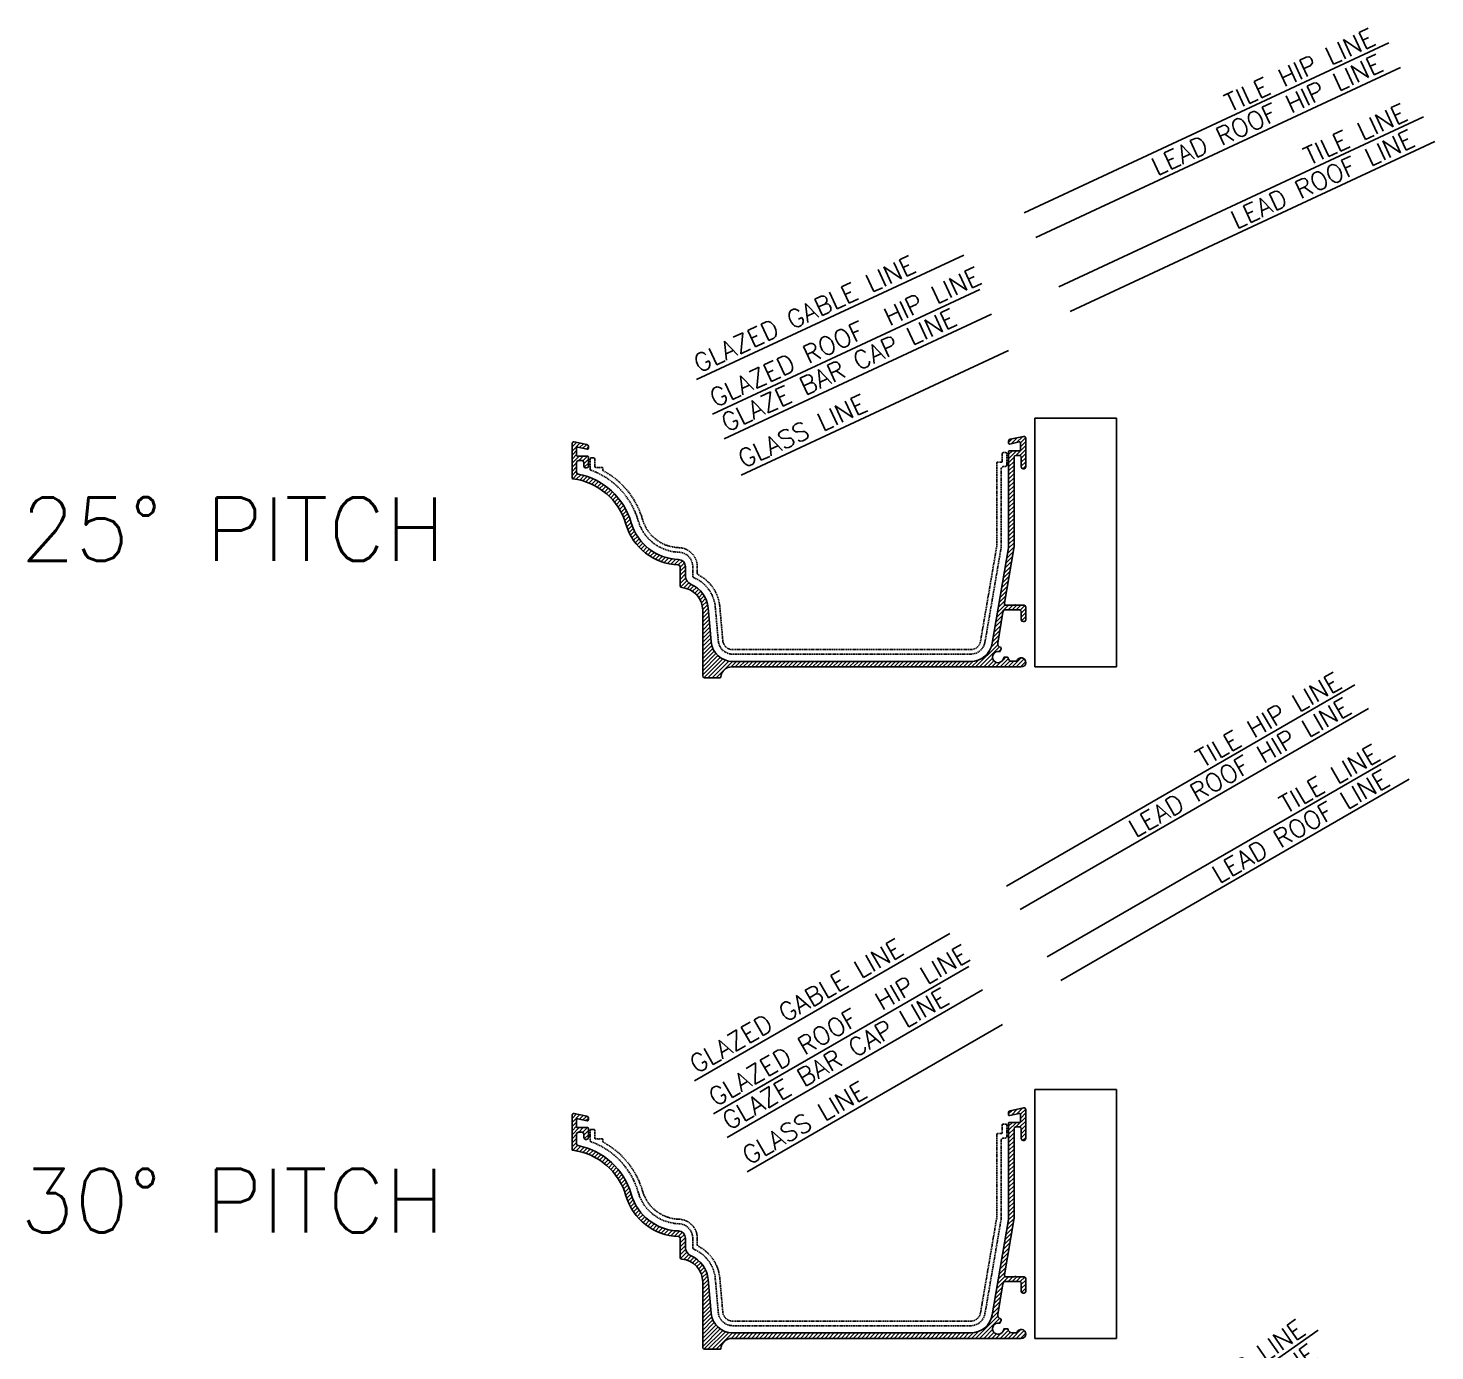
# Model space of a CAD drawing. Header units: millimetres. Extents: x -38686 to 870903, y -23218 to 232707.
# Drawn here: x 24802 to 27796, y 10230 to 13045 of the extents above; entities that cross this region are included whole.
import ezdxf

# ---------------------------------------------------------------- set-up
doc = ezdxf.new("R2010")
doc.units = ezdxf.units.MM
doc.header["$LTSCALE"] = 10
doc.linetypes.add('HIDDEN', pattern=[0.375, 0.25, -0.125])
doc.layers.add('40 - Detail Outline', color=142, linetype='Continuous')
doc.layers.add('44 - Detail Text', color=7, linetype='Continuous')
doc.styles.add('1-20', font='romans.shx', dxfattribs={"width": 0.8, "height": 35})

msp = doc.modelspace()

# ---------------------------------------------------------------- linework, layer by layer
at = {"color": 250, "linetype": 'Continuous', "ltscale": 10}
for p, q in [((25959.649, 12153.696), (25969.379, 12163.426)), ((25959.649, 12145.024), (25976.538, 12161.913)), ((25975.549, 12152.253), (25983.697, 12160.4)), ((25982.708, 12150.74), (25990.855, 12158.888)), ((25989.866, 12149.227), (25994.394, 12153.755)), ((26888.534, 12163.406), (26896.02, 12170.893)), ((26894.502, 12160.703), (26907.014, 12173.215)), ((26904.227, 12135.742), (26925.262, 12156.778)), ((26905.495, 12163.025), (26918.007, 12175.537)), ((26913.635, 12162.493), (26924.956, 12173.814)), ((26913.64, 12153.826), (26925.262, 12165.449)), ((25959.649, 12136.353), (25969.305, 12146.009)), ((25959.649, 12127.681), (25969.305, 12137.337)), ((25959.649, 12119.01), (25974.851, 12134.212)), ((25973.866, 12124.556), (25983.523, 12134.212)), ((25982.275, 12124.293), (25992.194, 12134.212)), ((25984.738, 12118.084), (25994.394, 12127.741)), ((26888.534, 12137.392), (26896.541, 12145.399)), ((26888.534, 12128.72), (26905.212, 12145.399)), ((26888.534, 12120.049), (26900.121, 12131.636)), ((26912.762, 12135.606), (26925.262, 12148.106)), ((26915.606, 12129.778), (26925.262, 12139.435)), ((26915.606, 12121.107), (26925.262, 12130.763)), ((25959.649, 12110.338), (25969.305, 12119.995)), ((25959.649, 12101.667), (25969.305, 12111.323)), ((25959.649, 12092.995), (25969.305, 12102.652)), ((25961.229, 12085.904), (25971.485, 12096.161)), ((25968.745, 12084.749), (25978.526, 12094.53)), ((25985.738, 12110.413), (25994.394, 12119.069)), ((26888.534, 12111.377), (26900.121, 12122.965)), ((26888.534, 12102.706), (26900.121, 12114.293)), ((26888.534, 12094.034), (26900.121, 12105.622)), ((26888.534, 12085.363), (26900.121, 12096.95)), ((26915.606, 12112.436), (26925.262, 12122.092)), ((26919.015, 12107.173), (26925.262, 12113.42)), ((25975.91, 12083.242), (25985.387, 12092.719)), ((25982.756, 12081.416), (25991.978, 12090.639)), ((25989.311, 12079.3), (25998.319, 12088.308)), ((25995.597, 12076.915), (26004.424, 12085.742)), ((26001.633, 12074.279), (26010.307, 12082.953)), ((26007.43, 12071.405), (26015.978, 12079.953)), ((26013.002, 12068.306), (26021.445, 12076.749)), ((26018.357, 12064.989), (26026.716, 12073.348)), ((26023.502, 12061.462), (26031.795, 12069.755)), ((26028.442, 12057.731), (26036.686, 12065.975)), ((26888.534, 12076.692), (26900.121, 12088.279)), ((26888.534, 12068.02), (26900.121, 12079.607)), ((26888.534, 12059.349), (26900.121, 12070.936)), ((26033.181, 12053.799), (26041.393, 12062.011)), ((26037.723, 12049.669), (26045.918, 12057.864)), ((26042.067, 12045.341), (26050.262, 12053.537)), ((26046.214, 12040.817), (26054.424, 12049.027)), ((26050.163, 12036.095), (26058.404, 12044.336)), ((26053.912, 12031.173), (26062.2, 12039.46)), ((26057.457, 12026.046), (26065.809, 12034.398)), ((26888.534, 12050.677), (26900.121, 12062.265)), ((26888.534, 12042.006), (26900.121, 12053.593)), ((26888.534, 12033.334), (26900.121, 12044.922)), ((26888.534, 12024.663), (26900.121, 12036.25)), ((26060.792, 12020.709), (26069.227, 12029.144)), ((26063.91, 12015.156), (26072.448, 12023.694)), ((26066.804, 12009.378), (26075.467, 12018.041)), ((26069.461, 12003.364), (26078.274, 12012.177)), ((26071.869, 11997.1), (26080.86, 12006.091)), ((26888.534, 12015.991), (26900.121, 12027.579)), ((26888.534, 12007.32), (26900.121, 12018.907)), ((26888.534, 11998.648), (26900.121, 12010.236)), ((26074.009, 11990.569), (26083.212, 11999.772)), ((26076.057, 11983.946), (26085.314, 11993.203)), ((26078.401, 11977.618), (26087.394, 11986.612)), ((26081.031, 11971.576), (26089.807, 11980.353)), ((26083.927, 11965.802), (26092.529, 11974.403)), ((26888.534, 11989.977), (26900.121, 12001.564)), ((26888.534, 11981.306), (26900.121, 11992.893)), ((26888.534, 11972.634), (26900.121, 11984.221)), ((26888.534, 11963.963), (26900.121, 11975.55)), ((26087.078, 11960.28), (26095.541, 11968.744)), ((26090.47, 11955.002), (26098.827, 11963.358)), ((26094.097, 11949.957), (26102.376, 11958.236)), ((26097.953, 11945.141), (26106.179, 11953.368)), ((26102.033, 11940.55), (26110.232, 11948.749)), ((26106.336, 11936.181), (26114.531, 11944.376)), ((26888.014, 11937.429), (26900.121, 11949.536)), ((26888.534, 11955.291), (26900.121, 11966.879)), ((26888.534, 11946.62), (26900.121, 11958.207)), ((26110.861, 11932.035), (26119.076, 11940.25)), ((26115.61, 11928.112), (26123.87, 11936.372)), ((26120.586, 11924.417), (26128.916, 11932.747)), ((26125.794, 11920.954), (26134.222, 11929.382)), ((26131.242, 11917.73), (26139.799, 11926.287)), ((26136.94, 11914.757), (26145.66, 11923.477)), ((26142.901, 11912.046), (26151.825, 11920.97)), ((26149.142, 11909.615), (26158.317, 11918.791)), ((26155.683, 11907.486), (26165.17, 11916.973)), ((26162.554, 11905.685), (26172.428, 11915.559)), ((26169.789, 11904.249), (26180.151, 11914.61)), ((26177.439, 11903.227), (26188.252, 11914.04)), ((26882.658, 11906.058), (26896.837, 11920.237)), ((26884.443, 11916.515), (26898.62, 11930.692)), ((26886.229, 11926.972), (26900.119, 11940.862)), ((26185.568, 11902.685), (26194.402, 11911.518)), ((26189.465, 11897.91), (26198.649, 11907.094)), ((26189.465, 11889.239), (26200.936, 11900.71)), ((26189.465, 11880.567), (26201.052, 11892.155)), ((26877.301, 11874.687), (26891.486, 11888.872)), ((26879.087, 11885.144), (26893.27, 11899.327)), ((26880.872, 11895.601), (26895.053, 11909.782)), ((26189.465, 11871.896), (26201.052, 11883.483)), ((26189.465, 11863.224), (26201.425, 11875.185)), ((26190.424, 11855.512), (26203.855, 11868.943)), ((26197.286, 11853.703), (26207.843, 11864.259)), ((26204.27, 11852.015), (26213.254, 11860.999)), ((26210.462, 11849.536), (26219.04, 11858.113)), ((26215.996, 11846.398), (26224.328, 11854.73)), ((26871.945, 11843.316), (26886.136, 11857.507)), ((26873.73, 11853.773), (26887.919, 11867.962)), ((26875.516, 11864.23), (26889.703, 11878.417)), ((26220.94, 11842.671), (26229.152, 11850.883)), ((26225.327, 11838.386), (26233.529, 11846.588)), ((26229.158, 11833.546), (26237.459, 11841.847)), ((26232.409, 11828.125), (26240.93, 11836.646)), ((26235.017, 11822.062), (26243.911, 11830.956)), ((26236.865, 11815.238), (26246.35, 11824.723)), ((26866.588, 11811.945), (26880.785, 11826.142)), ((26868.374, 11822.402), (26882.569, 11836.597)), ((26870.159, 11832.859), (26884.352, 11847.052)), ((26237.726, 11807.428), (26248.159, 11817.86)), ((26237.746, 11798.776), (26249.197, 11810.227)), ((26237.746, 11790.105), (26249.895, 11802.254)), ((26237.746, 11781.433), (26250.592, 11794.28)), ((26861.232, 11780.574), (26875.426, 11794.769)), ((26863.017, 11791.031), (26888.616, 11816.63)), ((26864.803, 11801.488), (26881.042, 11817.728)), ((26887.632, 11806.974), (26897.288, 11816.63)), ((26896.303, 11806.974), (26905.959, 11816.63)), ((26904.974, 11806.974), (26914.631, 11816.63)), ((26913.313, 11806.641), (26922.969, 11816.297)), ((26915.606, 11800.263), (26925.262, 11809.919)), ((26915.606, 11791.592), (26925.262, 11801.248)), ((26237.746, 11772.762), (26251.29, 11786.306)), ((26237.746, 11764.09), (26251.988, 11778.332)), ((26237.746, 11755.419), (26252.685, 11770.358)), ((26857.661, 11759.661), (26871.848, 11773.848)), ((26859.446, 11770.117), (26873.637, 11784.308)), ((26916.263, 11783.577), (26925.262, 11792.576)), ((26237.746, 11746.747), (26253.383, 11762.384)), ((26237.746, 11738.076), (26254.08, 11754.411)), ((26237.746, 11729.404), (26254.778, 11746.437)), ((26237.746, 11720.733), (26255.487, 11738.474)), ((26851.279, 11727.264), (26866.482, 11742.467)), ((26854.09, 11738.747), (26868.271, 11752.927)), ((26855.875, 11749.204), (26870.06, 11763.388)), ((26237.746, 11712.061), (26256.887, 11731.203)), ((26237.746, 11703.39), (26259.171, 11724.815)), ((26237.746, 11694.719), (26262.168, 11719.141)), ((26237.746, 11686.047), (26265.79, 11714.092)), ((26237.746, 11677.376), (26269.997, 11709.627)), ((26237.746, 11668.704), (26274.781, 11705.739)), ((26818.323, 11685.636), (26865.549, 11732.863)), ((26826.994, 11685.636), (26869.385, 11728.027)), ((26835.665, 11685.636), (26854.425, 11704.396)), ((26868.135, 11718.106), (26871.691, 11721.662)), ((26876.947, 11700.903), (26882.325, 11706.282)), ((26896.366, 11685.636), (26915.678, 11704.948)), ((26240.376, 11662.663), (26280.167, 11702.454)), ((26248.846, 11662.462), (26286.219, 11699.835)), ((26257.518, 11662.462), (26293.064, 11698.008)), ((26266.189, 11662.462), (26300.955, 11697.228)), ((26297.987, 11685.589), (26309.623, 11697.224)), ((26306.707, 11685.636), (26318.294, 11697.224)), ((26315.378, 11685.636), (26326.965, 11697.224)), ((26324.05, 11685.636), (26335.637, 11697.224)), ((26332.721, 11685.636), (26344.308, 11697.224)), ((26341.392, 11685.636), (26352.98, 11697.224)), ((26350.064, 11685.636), (26361.651, 11697.224)), ((26358.735, 11685.636), (26370.323, 11697.224)), ((26367.407, 11685.636), (26378.994, 11697.224)), ((26376.078, 11685.636), (26387.666, 11697.224)), ((26384.75, 11685.636), (26396.337, 11697.224)), ((26393.421, 11685.636), (26405.009, 11697.224)), ((26402.093, 11685.636), (26413.68, 11697.224)), ((26410.764, 11685.636), (26422.351, 11697.224)), ((26419.436, 11685.636), (26431.023, 11697.224)), ((26428.107, 11685.636), (26439.694, 11697.224)), ((26436.778, 11685.636), (26448.366, 11697.224)), ((26445.45, 11685.636), (26457.037, 11697.224)), ((26454.121, 11685.636), (26465.709, 11697.224)), ((26462.793, 11685.636), (26474.38, 11697.224)), ((26471.464, 11685.636), (26483.052, 11697.224)), ((26480.136, 11685.636), (26491.723, 11697.224)), ((26488.807, 11685.636), (26500.395, 11697.224)), ((26497.479, 11685.636), (26509.066, 11697.224)), ((26506.15, 11685.636), (26517.737, 11697.224)), ((26514.822, 11685.636), (26526.409, 11697.224)), ((26523.493, 11685.636), (26535.08, 11697.224)), ((26532.165, 11685.636), (26543.752, 11697.224)), ((26540.836, 11685.636), (26552.423, 11697.224)), ((26549.507, 11685.636), (26561.095, 11697.224)), ((26558.179, 11685.636), (26569.766, 11697.224)), ((26566.85, 11685.636), (26578.438, 11697.224)), ((26575.522, 11685.636), (26587.109, 11697.224)), ((26584.193, 11685.636), (26595.781, 11697.224)), ((26592.865, 11685.636), (26604.452, 11697.224)), ((26601.536, 11685.636), (26613.124, 11697.224)), ((26610.208, 11685.636), (26621.795, 11697.224)), ((26618.879, 11685.636), (26630.466, 11697.224)), ((26627.551, 11685.636), (26639.138, 11697.224)), ((26636.222, 11685.636), (26647.809, 11697.224)), ((26644.893, 11685.636), (26656.481, 11697.224)), ((26653.565, 11685.636), (26665.152, 11697.224)), ((26662.236, 11685.636), (26673.824, 11697.224)), ((26670.908, 11685.636), (26682.495, 11697.224)), ((26679.579, 11685.636), (26691.167, 11697.224)), ((26688.251, 11685.636), (26699.838, 11697.224)), ((26696.922, 11685.636), (26708.51, 11697.224)), ((26705.594, 11685.636), (26717.181, 11697.224)), ((26714.265, 11685.636), (26725.852, 11697.224)), ((26722.937, 11685.636), (26734.524, 11697.224)), ((26731.608, 11685.636), (26743.195, 11697.224)), ((26740.279, 11685.636), (26751.867, 11697.224)), ((26748.951, 11685.636), (26760.538, 11697.224)), ((26757.622, 11685.636), (26769.21, 11697.224)), ((26766.294, 11685.636), (26777.881, 11697.224)), ((26774.965, 11685.636), (26786.553, 11697.224)), ((26783.637, 11685.636), (26795.224, 11697.224)), ((26792.308, 11685.636), (26803.896, 11697.224)), ((26800.98, 11685.636), (26812.831, 11697.487)), ((26809.651, 11685.636), (26824.203, 11700.188)), ((26844.337, 11685.636), (26857.173, 11698.472)), ((26853.008, 11685.636), (26862.337, 11694.965)), ((26861.68, 11685.636), (26871.628, 11695.584)), ((26870.351, 11685.636), (26888.093, 11703.378)), ((26879.023, 11685.636), (26891.829, 11698.443)), ((26887.694, 11685.636), (26899.515, 11697.458)), ((26905.037, 11685.636), (26921.962, 11702.562)), ((26913.709, 11685.636), (26925.104, 11697.032)), ((26274.92, 11662.521), (26276.317, 11663.918)), ((26905.495, 10733.917), (26918.007, 10746.429)), ((25959.649, 10724.588), (25969.379, 10734.318)), ((25959.649, 10715.916), (25976.538, 10732.805)), ((25959.649, 10707.245), (25969.305, 10716.901)), ((25975.549, 10723.145), (25983.697, 10731.292)), ((25982.708, 10721.632), (25990.855, 10729.78)), ((25989.866, 10720.119), (25994.394, 10724.647)), ((26888.534, 10734.298), (26896.02, 10741.785)), ((26894.502, 10731.595), (26907.014, 10744.107)), ((26904.227, 10706.634), (26925.262, 10727.67)), ((26912.762, 10706.498), (26925.262, 10718.998)), ((26913.635, 10733.385), (26924.956, 10744.706)), ((26913.64, 10724.718), (26925.262, 10736.341)), ((25959.649, 10698.573), (25969.305, 10708.229)), ((25959.649, 10689.902), (25974.851, 10705.104)), ((25959.649, 10681.23), (25969.305, 10690.887)), ((25973.866, 10695.448), (25983.523, 10705.104)), ((25982.275, 10695.185), (25992.194, 10705.104)), ((25984.738, 10688.976), (25994.394, 10698.633)), ((25985.738, 10681.305), (25994.394, 10689.961)), ((26888.534, 10708.284), (26896.541, 10716.291)), ((26888.534, 10699.612), (26905.212, 10716.291)), ((26888.534, 10690.941), (26900.121, 10702.528)), ((26888.534, 10682.269), (26900.121, 10693.857)), ((26915.606, 10700.67), (26925.262, 10710.327)), ((26915.606, 10691.999), (26925.262, 10701.655)), ((26915.606, 10683.328), (26925.262, 10692.984)), ((25959.649, 10672.559), (25969.305, 10682.215)), ((25959.649, 10663.887), (25969.305, 10673.544)), ((25961.229, 10656.796), (25971.485, 10667.053)), ((25968.745, 10655.641), (25978.526, 10665.422)), ((25975.91, 10654.134), (25985.387, 10663.611)), ((25982.756, 10652.308), (25991.978, 10661.531)), ((25989.311, 10650.192), (25998.319, 10659.2)), ((25995.597, 10647.807), (26004.424, 10656.634)), ((26888.534, 10673.598), (26900.121, 10685.185)), ((26888.534, 10664.926), (26900.121, 10676.514)), ((26888.534, 10656.255), (26900.121, 10667.842)), ((26888.534, 10647.584), (26900.121, 10659.171)), ((26919.015, 10678.065), (26925.262, 10684.312)), ((26001.633, 10645.171), (26010.307, 10653.845)), ((26007.43, 10642.297), (26015.978, 10650.845)), ((26013.002, 10639.198), (26021.445, 10647.641)), ((26018.357, 10635.881), (26026.716, 10644.24)), ((26023.502, 10632.354), (26031.795, 10640.647)), ((26028.442, 10628.623), (26036.686, 10636.867)), ((26033.181, 10624.691), (26041.393, 10632.903)), ((26037.723, 10620.561), (26045.918, 10628.756)), ((26888.534, 10638.912), (26900.121, 10650.499)), ((26888.534, 10630.241), (26900.121, 10641.828)), ((26888.534, 10621.569), (26900.121, 10633.157)), ((26042.067, 10616.233), (26050.262, 10624.429)), ((26046.214, 10611.709), (26054.424, 10619.919)), ((26050.163, 10606.987), (26058.404, 10615.228)), ((26053.912, 10602.065), (26062.2, 10610.352)), ((26057.457, 10596.938), (26065.809, 10605.29)), ((26060.792, 10591.601), (26069.227, 10600.036)), ((26888.534, 10612.898), (26900.121, 10624.485)), ((26888.534, 10604.226), (26900.121, 10615.814)), ((26888.534, 10595.555), (26900.121, 10607.142)), ((26888.534, 10586.883), (26900.121, 10598.471)), ((26063.91, 10586.048), (26072.448, 10594.586)), ((26066.804, 10580.27), (26075.467, 10588.933)), ((26069.461, 10574.256), (26078.274, 10583.069)), ((26071.869, 10567.992), (26080.86, 10576.983)), ((26074.009, 10561.461), (26083.212, 10570.664)), ((26888.534, 10578.212), (26900.121, 10589.799)), ((26888.534, 10569.54), (26900.121, 10581.128)), ((26888.534, 10560.869), (26900.121, 10572.456)), ((26076.057, 10554.838), (26085.314, 10564.095)), ((26078.401, 10548.51), (26087.394, 10557.504)), ((26081.031, 10542.468), (26089.807, 10551.245)), ((26083.927, 10536.694), (26092.529, 10545.295)), ((26087.078, 10531.172), (26095.541, 10539.636)), ((26888.534, 10552.198), (26900.121, 10563.785)), ((26888.534, 10543.526), (26900.121, 10555.113)), ((26888.534, 10534.855), (26900.121, 10546.442)), ((26888.534, 10526.183), (26900.121, 10537.771)), ((26090.47, 10525.894), (26098.827, 10534.25)), ((26094.097, 10520.849), (26102.376, 10529.128)), ((26097.953, 10516.033), (26106.179, 10524.26)), ((26102.033, 10511.442), (26110.232, 10519.641)), ((26106.336, 10507.073), (26114.531, 10515.268)), ((26110.861, 10502.927), (26119.076, 10511.142)), ((26115.61, 10499.004), (26123.87, 10507.264)), ((26886.229, 10497.864), (26900.119, 10511.754)), ((26888.014, 10508.321), (26900.121, 10520.428)), ((26888.534, 10517.512), (26900.121, 10529.099)), ((26120.586, 10495.309), (26128.916, 10503.639)), ((26125.794, 10491.846), (26134.222, 10500.274)), ((26131.242, 10488.622), (26139.799, 10497.179)), ((26136.94, 10485.649), (26145.66, 10494.369)), ((26142.901, 10482.938), (26151.825, 10491.862)), ((26149.142, 10480.507), (26158.317, 10489.683)), ((26155.683, 10478.378), (26165.17, 10487.865)), ((26162.554, 10476.577), (26172.428, 10486.451)), ((26169.789, 10475.141), (26180.151, 10485.502)), ((26177.439, 10474.119), (26188.252, 10484.932)), ((26185.568, 10473.577), (26194.402, 10482.41)), ((26189.465, 10468.802), (26198.649, 10477.986)), ((26880.872, 10466.493), (26895.053, 10480.674)), ((26882.658, 10476.95), (26896.837, 10491.129)), ((26884.443, 10487.407), (26898.62, 10501.584)), ((26189.465, 10460.131), (26200.936, 10471.602)), ((26189.465, 10451.459), (26201.052, 10463.047)), ((26189.465, 10442.788), (26201.052, 10454.375)), ((26875.516, 10435.122), (26889.703, 10449.309)), ((26877.301, 10445.579), (26891.486, 10459.764)), ((26879.087, 10456.036), (26893.27, 10470.219)), ((26189.465, 10434.116), (26201.425, 10446.077)), ((26190.424, 10426.404), (26203.855, 10439.835)), ((26197.286, 10424.595), (26207.843, 10435.151)), ((26204.27, 10422.907), (26213.254, 10431.891)), ((26210.462, 10420.428), (26219.04, 10429.005)), ((26215.996, 10417.29), (26224.328, 10425.622)), ((26220.94, 10413.563), (26229.152, 10421.775)), ((26225.327, 10409.278), (26233.529, 10417.48)), ((26870.159, 10403.751), (26884.352, 10417.944)), ((26871.945, 10414.208), (26886.136, 10428.399)), ((26873.73, 10424.665), (26887.919, 10438.854)), ((26229.158, 10404.438), (26237.459, 10412.739)), ((26232.409, 10399.017), (26240.93, 10407.538)), ((26235.017, 10392.954), (26243.911, 10401.848)), ((26236.865, 10386.13), (26246.35, 10395.615)), ((26237.726, 10378.32), (26248.159, 10388.752)), ((26863.017, 10361.923), (26888.616, 10387.522)), ((26864.803, 10372.38), (26881.042, 10388.62)), ((26866.588, 10382.837), (26880.785, 10397.034)), ((26868.374, 10393.294), (26882.569, 10407.489)), ((26887.632, 10377.866), (26897.288, 10387.522)), ((26896.303, 10377.866), (26905.959, 10387.522)), ((26904.974, 10377.866), (26914.631, 10387.522)), ((26913.313, 10377.533), (26922.969, 10387.189)), ((26237.746, 10369.668), (26249.197, 10381.119)), ((26237.746, 10360.997), (26249.895, 10373.146)), ((26237.746, 10352.325), (26250.592, 10365.172)), ((26237.746, 10343.654), (26251.29, 10357.198)), ((26861.232, 10351.466), (26875.426, 10365.661)), ((26915.606, 10371.155), (26925.262, 10380.811)), ((26915.606, 10362.484), (26925.262, 10372.14)), ((26916.263, 10354.469), (26925.262, 10363.468)), ((26237.746, 10334.982), (26251.988, 10349.224)), ((26237.746, 10326.311), (26252.685, 10341.25)), ((26237.746, 10317.639), (26253.383, 10333.276)), ((26855.875, 10320.096), (26870.06, 10334.28)), ((26857.661, 10330.553), (26871.848, 10344.74)), ((26859.446, 10341.009), (26873.637, 10355.2)), ((26237.746, 10308.968), (26254.08, 10325.303)), ((26237.746, 10300.296), (26254.778, 10317.329)), ((26237.746, 10291.625), (26255.487, 10309.366)), ((26237.746, 10282.953), (26256.887, 10302.095)), ((26818.323, 10256.528), (26865.549, 10303.755)), ((26826.994, 10256.528), (26869.385, 10298.919)), ((26851.279, 10298.156), (26866.482, 10313.359)), ((26854.09, 10309.639), (26868.271, 10323.819)), ((26237.746, 10274.282), (26259.171, 10295.707)), ((26237.746, 10265.611), (26262.168, 10290.033)), ((26237.746, 10256.939), (26265.79, 10284.984)), ((26237.746, 10248.268), (26269.997, 10280.519)), ((26237.746, 10239.596), (26274.781, 10276.631)), ((26240.376, 10233.555), (26280.167, 10273.346)), ((26248.846, 10233.354), (26286.219, 10270.727)), ((26257.518, 10233.354), (26293.064, 10268.9)), ((26266.189, 10233.354), (26300.955, 10268.12)), ((26297.987, 10256.481), (26309.623, 10268.116)), ((26306.707, 10256.528), (26318.294, 10268.116)), ((26315.378, 10256.528), (26326.965, 10268.116)), ((26324.05, 10256.528), (26335.637, 10268.116)), ((26332.721, 10256.528), (26344.308, 10268.116)), ((26341.392, 10256.528), (26352.98, 10268.116)), ((26350.064, 10256.528), (26361.651, 10268.116)), ((26358.735, 10256.528), (26370.323, 10268.116)), ((26367.407, 10256.528), (26378.994, 10268.116)), ((26376.078, 10256.528), (26387.666, 10268.116)), ((26384.75, 10256.528), (26396.337, 10268.116)), ((26393.421, 10256.528), (26405.009, 10268.116)), ((26402.093, 10256.528), (26413.68, 10268.116)), ((26410.764, 10256.528), (26422.351, 10268.116)), ((26419.436, 10256.528), (26431.023, 10268.116)), ((26428.107, 10256.528), (26439.694, 10268.116)), ((26436.778, 10256.528), (26448.366, 10268.116)), ((26445.45, 10256.528), (26457.037, 10268.116)), ((26454.121, 10256.528), (26465.709, 10268.116)), ((26462.793, 10256.528), (26474.38, 10268.116)), ((26471.464, 10256.528), (26483.052, 10268.116)), ((26480.136, 10256.528), (26491.723, 10268.116)), ((26488.807, 10256.528), (26500.395, 10268.116)), ((26497.479, 10256.528), (26509.066, 10268.116)), ((26506.15, 10256.528), (26517.737, 10268.116)), ((26514.822, 10256.528), (26526.409, 10268.116)), ((26523.493, 10256.528), (26535.08, 10268.116)), ((26532.165, 10256.528), (26543.752, 10268.116)), ((26540.836, 10256.528), (26552.423, 10268.116)), ((26549.507, 10256.528), (26561.095, 10268.116)), ((26558.179, 10256.528), (26569.766, 10268.116)), ((26566.85, 10256.528), (26578.438, 10268.116)), ((26575.522, 10256.528), (26587.109, 10268.116)), ((26584.193, 10256.528), (26595.781, 10268.116)), ((26592.865, 10256.528), (26604.452, 10268.116)), ((26601.536, 10256.528), (26613.124, 10268.116)), ((26610.208, 10256.528), (26621.795, 10268.116)), ((26618.879, 10256.528), (26630.466, 10268.116)), ((26627.551, 10256.528), (26639.138, 10268.116)), ((26636.222, 10256.528), (26647.809, 10268.116)), ((26644.893, 10256.528), (26656.481, 10268.116)), ((26653.565, 10256.528), (26665.152, 10268.116)), ((26662.236, 10256.528), (26673.824, 10268.116)), ((26670.908, 10256.528), (26682.495, 10268.116)), ((26679.579, 10256.528), (26691.167, 10268.116)), ((26688.251, 10256.528), (26699.838, 10268.116)), ((26696.922, 10256.528), (26708.51, 10268.116)), ((26705.594, 10256.528), (26717.181, 10268.116)), ((26714.265, 10256.528), (26725.852, 10268.116)), ((26722.937, 10256.528), (26734.524, 10268.116)), ((26731.608, 10256.528), (26743.195, 10268.116)), ((26740.279, 10256.528), (26751.867, 10268.116)), ((26748.951, 10256.528), (26760.538, 10268.116)), ((26757.622, 10256.528), (26769.21, 10268.116)), ((26766.294, 10256.528), (26777.881, 10268.116)), ((26774.965, 10256.528), (26786.553, 10268.116)), ((26783.637, 10256.528), (26795.224, 10268.116)), ((26792.308, 10256.528), (26803.896, 10268.116)), ((26800.98, 10256.528), (26812.831, 10268.379)), ((26809.651, 10256.528), (26824.203, 10271.08)), ((26835.665, 10256.528), (26854.425, 10275.288)), ((26844.337, 10256.528), (26857.173, 10269.364)), ((26868.135, 10288.998), (26871.691, 10292.554)), ((26870.351, 10256.528), (26888.093, 10274.27)), ((26876.947, 10271.795), (26882.325, 10277.174)), ((26879.023, 10256.528), (26891.829, 10269.335)), ((26887.694, 10256.528), (26899.515, 10268.35)), ((26896.366, 10256.528), (26915.678, 10275.84)), ((26905.037, 10256.528), (26921.962, 10273.454)), ((26913.709, 10256.528), (26925.104, 10267.924)), ((26853.008, 10256.528), (26862.337, 10265.857)), ((26861.68, 10256.528), (26871.628, 10266.476)), ((26274.92, 10233.413), (26276.317, 10234.81))]:
    msp.add_line(p, q, dxfattribs=at)
at = {"layer": '40 - Detail Outline', "color": 2, "ltscale": 10}
for p, q in [((26921.953, 12651.926), (27697.702, 13013.663)), ((26995.408, 12494.4), (27771.157, 12856.138)), ((26883.958, 11219.184), (27625.227, 11647.156)), ((26970.863, 11068.659), (27712.132, 11496.631)), ((26846.424, 9783.144), (27547.572, 10274.093))]:
    msp.add_line(p, q, dxfattribs=at)
at = {"layer": '40 - Detail Outline', "color": 1, "ltscale": 10}
for p, q in [((26946.438, 12599.417), (27722.187, 12961.155)), ((27019.894, 12441.892), (27795.643, 12803.629)), ((26912.926, 11169.009), (27654.196, 11596.981)), ((26999.831, 11018.485), (27741.101, 11446.457))]:
    msp.add_line(p, q, dxfattribs=at)
at = {"layer": '40 - Detail Outline', "color": 6, "ltscale": 10}
for p, q in [((26793.357, 12562.128), (26224.514, 12296.872)), ((26827.636, 12488.616), (26258.793, 12223.36)), ((26852.121, 12436.107), (26283.278, 12170.852)), ((26888.032, 12359.095), (26319.189, 12093.839)), ((26763.677, 11118.52), (26220.117, 10804.695)), ((26804.233, 11048.275), (26260.673, 10734.451)), ((26833.201, 10998.1), (26289.641, 10684.276)), ((26875.688, 10924.511), (26332.128, 10610.686))]:
    msp.add_line(p, q, dxfattribs=at)
at = {"layer": '40 - Detail Outline', "color": 7, "ltscale": 10}
for p, q in [((27118.385, 12214.991), (26944.575, 12214.991)), ((26944.575, 12214.991), (26944.575, 11685.636)), ((27118.385, 11685.636), (27118.385, 12214.991)), ((26944.575, 11685.636), (27118.385, 11685.636)), ((27118.385, 10785.883), (26944.575, 10785.883)), ((26944.575, 10785.883), (26944.575, 10256.528)), ((27118.385, 10256.528), (27118.385, 10785.883)), ((26944.575, 10256.528), (27118.385, 10256.528))]:
    msp.add_line(p, q, dxfattribs=at)
at = {"layer": '40 - Detail Outline', "ltscale": 0.5}
for p, q in [((25959.649, 12160.718), (25959.649, 12087.803)), ((25991.33, 12158.787), (25964.31, 12164.497)), ((25994.394, 12150.652), (25994.394, 12155.008)), ((26888.534, 12166.18), (26888.534, 12161.824)), ((26890.864, 12159.934), (26911.309, 12164.253)), ((26920.602, 12176.085), (26891.598, 12169.959)), ((26913.64, 12162.363), (26913.64, 12147.33)), ((26925.262, 12111.009), (26925.262, 12172.306)), ((25969.305, 12136.143), (25969.305, 12151.19)), ((25992.463, 12134.212), (25971.236, 12134.212)), ((25971.636, 12153.08), (25992.064, 12148.763)), ((25973.168, 12124.556), (25980.875, 12124.556)), ((25994.394, 12113.007), (25994.394, 12132.281)), ((26888.534, 12143.467), (26888.534, 11942.108)), ((26911.709, 12145.399), (26890.465, 12145.399)), ((26900.121, 11941.126), (26900.121, 12131.88)), ((26903.984, 12135.742), (26911.744, 12135.742)), ((26915.606, 12131.88), (26915.606, 12111.009)), ((25969.305, 12099.637), (25969.305, 12120.693)), ((25984.738, 12120.693), (25984.738, 12113.007)), ((25988.6, 12109.145), (25990.532, 12109.145)), ((26919.469, 12107.147), (26921.4, 12107.147)), ((26888.258, 11938.858), (26853.582, 11735.772)), ((26879.932, 11821.143), (26899.846, 11937.878)), ((26189.465, 11898.819), (26189.465, 11858.06)), ((26201.052, 11878.962), (26201.052, 11898.819)), ((26237.746, 11806.06), (26237.746, 11666.324)), ((26255.382, 11739.534), (26249.105, 11811.278)), ((26865.401, 11736.148), (26876.634, 11801.831)), ((26876.634, 11801.831), (26876.964, 11803.762)), ((26880.771, 11806.974), (26911.744, 11806.974)), ((26901.074, 11816.63), (26883.74, 11816.63)), ((26921.4, 11816.63), (26904.066, 11816.63)), ((26915.606, 11803.112), (26915.606, 11785.731)), ((26925.262, 11785.731), (26925.262, 11812.768)), ((26919.469, 11781.868), (26921.4, 11781.868)), ((26870.842, 11719.263), (26872.788, 11724.763)), ((26885.984, 11706.282), (26880.019, 11706.282)), ((26299.476, 11685.636), (26915.606, 11685.636)), ((26807.894, 11697.224), (26301.555, 11697.224)), ((26905.893, 11697.458), (26895.604, 11697.458)), ((26241.608, 11662.462), (26274.445, 11662.462)), ((26920.602, 10746.977), (26891.598, 10740.851)), ((25959.649, 10731.61), (25959.649, 10658.695)), ((25991.33, 10729.679), (25964.31, 10735.389)), ((25969.305, 10707.035), (25969.305, 10722.082)), ((25971.636, 10723.972), (25992.064, 10719.655)), ((25994.394, 10721.544), (25994.394, 10725.9)), ((26888.534, 10737.072), (26888.534, 10732.716)), ((26890.864, 10730.826), (26911.309, 10735.145)), ((26913.64, 10733.255), (26913.64, 10718.222)), ((26925.262, 10681.901), (26925.262, 10743.198)), ((25969.305, 10670.529), (25969.305, 10691.585)), ((25992.463, 10705.104), (25971.236, 10705.104)), ((25973.168, 10695.448), (25980.875, 10695.448)), ((25984.738, 10691.585), (25984.738, 10683.899)), ((25994.394, 10683.899), (25994.394, 10703.173)), ((26888.534, 10714.359), (26888.534, 10513)), ((26911.709, 10716.291), (26890.465, 10716.291)), ((26900.121, 10512.018), (26900.121, 10702.772)), ((26903.984, 10706.634), (26911.744, 10706.634)), ((26915.606, 10702.772), (26915.606, 10681.901)), ((25988.6, 10680.037), (25990.532, 10680.037)), ((26919.469, 10678.039), (26921.4, 10678.039)), ((26888.258, 10509.75), (26853.582, 10306.664)), ((26879.932, 10392.035), (26899.846, 10508.77)), ((26189.465, 10469.711), (26189.465, 10428.952)), ((26201.052, 10449.854), (26201.052, 10469.711)), ((26901.074, 10387.522), (26883.74, 10387.522)), ((26921.4, 10387.522), (26904.066, 10387.522)), ((26237.746, 10376.952), (26237.746, 10237.216)), ((26255.382, 10310.426), (26249.105, 10382.17)), ((26865.401, 10307.04), (26876.634, 10372.723)), ((26876.634, 10372.723), (26876.964, 10374.654)), ((26880.771, 10377.866), (26911.744, 10377.866)), ((26915.606, 10374.004), (26915.606, 10356.623)), ((26925.262, 10356.623), (26925.262, 10383.66)), ((26919.469, 10352.76), (26921.4, 10352.76)), ((26807.894, 10268.116), (26301.555, 10268.116)), ((26870.842, 10290.155), (26872.788, 10295.655)), ((26885.984, 10277.174), (26880.019, 10277.174)), ((26905.893, 10268.35), (26895.604, 10268.35)), ((26299.476, 10256.528), (26915.606, 10256.528)), ((26241.608, 10233.354), (26274.445, 10233.354))]:
    msp.add_line(p, q, dxfattribs=at)
at = {"layer": '40 - Detail Outline', "color": 250, "linetype": 'HIDDEN'}
for p, q in [((25998.257, 12128.418), (25998.257, 12106.177)), ((26005.981, 12130.35), (26000.188, 12130.35)), ((26007.913, 12112.196), (26007.913, 12128.418)), ((26875.015, 12139.605), (26875.015, 12123.383)), ((26882.74, 12141.536), (26876.946, 12141.536)), ((26884.671, 12115.658), (26884.671, 12139.605)), ((26015.444, 12110.265), (26009.844, 12110.265)), ((26016.603, 12109.106), (26015.444, 12110.265)), ((26017.762, 12110.265), (26016.603, 12109.106)), ((26023.362, 12110.265), (26017.762, 12110.265)), ((26025.294, 12104.622), (26025.294, 12108.334)), ((26863.428, 12119.52), (26863.428, 11942.927)), ((26873.084, 12121.451), (26865.359, 12121.451)), ((26873.084, 11942.108), (26873.084, 12107.933)), ((26876.946, 12111.795), (26880.809, 12111.795)), ((26863.373, 11942.277), (26828.834, 11739.998)), ((26838.353, 11738.372), (26873.029, 11941.458)), ((26216.502, 11898.819), (26216.502, 11878.962)), ((26226.158, 11885.099), (26226.158, 11898.819)), ((26264.496, 11812.624), (26270.773, 11740.88)), ((26280.392, 11741.722), (26274.116, 11813.466)), ((26807.894, 11722.33), (26301.555, 11722.33)), ((26301.555, 11712.674), (26807.894, 11712.674)), ((25998.257, 10699.31), (25998.257, 10677.069)), ((26005.981, 10701.242), (26000.188, 10701.242)), ((26007.913, 10683.088), (26007.913, 10699.31)), ((26863.428, 10690.412), (26863.428, 10513.819)), ((26873.084, 10692.343), (26865.359, 10692.343)), ((26875.015, 10710.497), (26875.015, 10694.275)), ((26882.74, 10712.428), (26876.946, 10712.428)), ((26884.671, 10686.55), (26884.671, 10710.497)), ((26015.444, 10681.157), (26009.844, 10681.157)), ((26016.603, 10679.998), (26015.444, 10681.157)), ((26017.762, 10681.157), (26016.603, 10679.998)), ((26023.362, 10681.157), (26017.762, 10681.157)), ((26025.294, 10675.514), (26025.294, 10679.226)), ((26873.084, 10513), (26873.084, 10678.825)), ((26876.946, 10682.687), (26880.809, 10682.687)), ((26863.373, 10513.169), (26828.834, 10310.89)), ((26838.353, 10309.264), (26873.029, 10512.35)), ((26216.502, 10469.711), (26216.502, 10449.854)), ((26226.158, 10455.991), (26226.158, 10469.711)), ((26264.496, 10383.516), (26270.773, 10311.772)), ((26280.392, 10312.614), (26274.116, 10384.358)), ((26807.894, 10293.222), (26301.555, 10293.222)), ((26301.555, 10283.566), (26807.894, 10283.566))]:
    msp.add_line(p, q, dxfattribs=at)
at = {"layer": '40 - Detail Outline', "ltscale": 0.5}
for centre, radius, start, end in [((25963.511, 12160.718), 3.862, 78.067434, 180), ((25990.532, 12155.008), 3.862, 360, 78.067434), ((26892.396, 12166.18), 3.862, 101.92635, 180), ((26890.465, 12161.824), 1.931, 180, 281.910255), ((26911.709, 12162.363), 1.931, 0, 101.92635), ((26921.4, 12172.306), 3.862, 0, 101.92635), ((25971.236, 12151.19), 1.931, 78.067434, 180), ((25971.236, 12136.143), 1.931, 180, 270), ((25973.168, 12120.693), 3.862, 90, 180), ((25980.875, 12120.693), 3.862, 0, 90), ((25992.463, 12150.652), 1.931, 258.067434, 360), ((25992.463, 12132.281), 1.931, 0, 90), ((26890.465, 12143.467), 1.931, 90, 180), ((26903.984, 12131.88), 3.862, 90, 180), ((26911.709, 12147.33), 1.931, 270, 0), ((26911.744, 12131.88), 3.862, 0, 90), ((25973.168, 12099.637), 3.862, 180, 259.035264), ((25944.516, 11951.752), 146.773, 16.079442, 79.035264), ((25988.6, 12113.007), 3.862, 180, 270), ((25990.532, 12113.007), 3.862, 270, 0), ((26919.469, 12111.009), 3.862, 180, 270), ((26921.4, 12111.009), 3.862, 270, 0), ((25961.58, 12087.803), 1.931, 180, 262.850985), ((25944.516, 11951.752), 135.186, 16.079442, 82.850985), ((26189.465, 12022.357), 119.736, 196.079442, 268.209215), ((26189.465, 12022.357), 108.149, 196.079442, 268.209215), ((26185.603, 11898.819), 15.45, 0, 88.209215), ((26869.222, 11942.108), 19.312, 350.310347, 360), ((26880.809, 11941.126), 19.312, 350.319108, 0), ((26185.603, 11898.819), 3.862, 0, 88.209215), ((26193.327, 11858.06), 3.862, 180, 265.751977), ((26189.465, 11806.06), 48.281, 0, 85.751977), ((26220.365, 11878.962), 19.312, 179.999994, 247.030325), ((26189.465, 11806.06), 59.868, 4.999996, 67.030324), ((26880.771, 11803.112), 3.862, 90, 170.307157), ((26883.74, 11820.493), 3.862, 170.307157, 270), ((26901.074, 11817.017), 0.386, 270, 345.522488), ((26902.57, 11816.63), 1.159, 14.477512, 165.522488), ((26904.066, 11817.017), 0.386, 194.477512, 270), ((26911.744, 11803.112), 3.862, 0, 90), ((26921.4, 11812.768), 3.862, 0, 90), ((26919.469, 11785.731), 3.862, 180, 270), ((26921.4, 11785.731), 3.862, 270, 0), ((26301.555, 11743.573), 46.349, 185, 270), ((26807.894, 11743.573), 46.349, 270, 350.310347), ((26873.016, 11734.846), 7.725, 170.295629, 256.673238), ((26866.249, 11706.282), 11.974, 78.499016, 352.016444), ((26869.022, 11719.908), 1.931, 258.499016, 340.51546), ((26866.249, 11706.282), 21.63, 76.141731, 76.673239), ((26870.967, 11725.407), 1.931, 340.51546, 76.141731), ((26880.019, 11704.351), 1.931, 90, 172.016444), ((26885.984, 11704.351), 1.931, 4.942006, 90), ((26895.604, 11705.183), 7.725, 184.942006, 270), ((26915.606, 11695.293), 9.656, 270, 165.282392), ((26299.476, 11662.462), 23.175, 90, 175.588274), ((26905.893, 11697.844), 0.386, 270, 345.282392), ((26241.608, 11666.324), 3.862, 180, 270), ((26274.445, 11664.393), 1.931, 270, 355.588274), ((26921.4, 10743.198), 3.862, 0, 101.92635), ((25963.511, 10731.61), 3.862, 78.067434, 180), ((25971.236, 10722.082), 1.931, 78.067434, 180), ((25990.532, 10725.9), 3.862, 360, 78.067434), ((25992.463, 10721.544), 1.931, 258.067434, 360), ((26892.396, 10737.072), 3.862, 101.92635, 180), ((26890.465, 10732.716), 1.931, 180, 281.910255), ((26911.709, 10733.255), 1.931, 0, 101.92635), ((26911.709, 10718.222), 1.931, 270, 0), ((25971.236, 10707.035), 1.931, 180, 270), ((25973.168, 10691.585), 3.862, 90, 180), ((25980.875, 10691.585), 3.862, 0, 90), ((25992.463, 10703.173), 1.931, 0, 90), ((26890.465, 10714.359), 1.931, 90, 180), ((26903.984, 10702.772), 3.862, 90, 180), ((26911.744, 10702.772), 3.862, 0, 90), ((25961.58, 10658.695), 1.931, 180, 262.850985), ((25944.516, 10522.644), 135.186, 16.079442, 82.850985), ((25973.168, 10670.529), 3.862, 180, 259.035264), ((25944.516, 10522.644), 146.773, 16.079442, 79.035264), ((25988.6, 10683.899), 3.862, 180, 270), ((25990.532, 10683.899), 3.862, 270, 0), ((26919.469, 10681.901), 3.862, 180, 270), ((26921.4, 10681.901), 3.862, 270, 0), ((26189.465, 10593.249), 119.736, 196.079442, 268.209215), ((26189.465, 10593.249), 108.149, 196.079442, 268.209215), ((26869.222, 10513), 19.312, 350.310347, 360), ((26880.809, 10512.018), 19.312, 350.319108, 0), ((26185.603, 10469.711), 15.45, 0, 88.209215), ((26185.603, 10469.711), 3.862, 0, 88.209215), ((26220.365, 10449.854), 19.312, 179.999994, 247.030325), ((26193.327, 10428.952), 3.862, 180, 265.751977), ((26189.465, 10376.952), 48.281, 0, 85.751977), ((26189.465, 10376.952), 59.868, 4.999996, 67.030324), ((26883.74, 10391.385), 3.862, 170.307157, 270), ((26901.074, 10387.909), 0.386, 270, 345.522488), ((26902.57, 10387.522), 1.159, 14.477512, 165.522488), ((26904.066, 10387.909), 0.386, 194.477512, 270), ((26921.4, 10383.66), 3.862, 0, 90), ((26880.771, 10374.004), 3.862, 90, 170.307157), ((26911.744, 10374.004), 3.862, 0, 90), ((26919.469, 10356.623), 3.862, 180, 270), ((26921.4, 10356.623), 3.862, 270, 0), ((26301.555, 10314.465), 46.349, 185, 270), ((26807.894, 10314.465), 46.349, 270, 350.310347), ((26873.016, 10305.738), 7.725, 170.295629, 256.673238), ((26866.249, 10277.174), 21.63, 76.141731, 76.673239), ((26870.967, 10296.299), 1.931, 340.51546, 76.141731), ((26866.249, 10277.174), 11.974, 78.499016, 352.016444), ((26869.022, 10290.8), 1.931, 258.499016, 340.51546), ((26880.019, 10275.243), 1.931, 90, 172.016444), ((26885.984, 10275.243), 1.931, 4.942006, 90), ((26895.604, 10276.075), 7.725, 184.942006, 270), ((26905.893, 10268.736), 0.386, 270, 345.282392), ((26915.606, 10266.185), 9.656, 270, 165.282392), ((26299.476, 10233.354), 23.175, 90, 175.588274), ((26241.608, 10237.216), 3.862, 180, 270), ((26274.445, 10235.285), 1.931, 270, 355.588274)]:
    msp.add_arc(centre, radius, start, end, dxfattribs=at)
at = {"layer": '40 - Detail Outline', "color": 250, "linetype": 'HIDDEN'}
for centre, radius, start, end in [((26000.188, 12128.418), 1.931, 90, 180), ((26005.981, 12128.418), 1.931, 0, 90), ((26873.084, 12123.383), 1.931, 270, 0), ((26876.946, 12139.605), 1.931, 90, 180), ((26882.74, 12139.605), 1.931, 0, 90), ((26000.188, 12106.177), 1.931, 180, 250.175305), ((25944.516, 11951.752), 162.223, 16.079442, 70.175305), ((26009.844, 12112.196), 1.931, 180, 270), ((26023.362, 12108.334), 1.931, 360, 90), ((26027.225, 12104.622), 1.931, 180, 241.584792), ((25944.516, 11951.752), 171.879, 16.079442, 61.584792), ((26865.359, 12119.52), 1.931, 90, 180), ((26876.946, 12107.933), 3.862, 90, 180), ((26880.809, 12115.658), 3.862, 270, 0), ((26189.465, 12022.357), 92.699, 196.079442, 268.209215), ((26189.465, 12022.357), 83.043, 196.079442, 268.209215), ((26185.603, 11898.819), 30.9, 359.999999, 88.209214), ((26185.603, 11898.819), 40.556, 359.999998, 88.209214), ((26859.565, 11942.927), 3.862, 350.310347, 360), ((26869.222, 11942.108), 3.862, 350.310347, 0), ((26230.021, 11885.099), 3.862, 179.999995, 242.837113), ((26220.365, 11878.962), 3.862, 179.999995, 247.030326), ((26189.465, 11806.06), 75.318, 4.999996, 67.030325), ((26189.465, 11806.06), 84.974, 4.999996, 62.837113), ((26301.555, 11743.573), 30.9, 185, 270), ((26301.555, 11743.573), 21.243, 185, 270), ((26807.894, 11743.573), 21.243, 270, 350.310347), ((26807.894, 11743.573), 30.9, 270, 350.310347), ((26000.188, 10699.31), 1.931, 90, 180), ((26005.981, 10699.31), 1.931, 0, 90), ((26865.359, 10690.412), 1.931, 90, 180), ((26873.084, 10694.275), 1.931, 270, 0), ((26876.946, 10710.497), 1.931, 90, 180), ((26880.809, 10686.55), 3.862, 270, 0), ((26882.74, 10710.497), 1.931, 0, 90), ((26000.188, 10677.069), 1.931, 180, 250.175305), ((25944.516, 10522.644), 162.223, 16.079442, 70.175305), ((26009.844, 10683.088), 1.931, 180, 270), ((26023.362, 10679.226), 1.931, 360, 90), ((26027.225, 10675.514), 1.931, 180, 241.584792), ((25944.516, 10522.644), 171.879, 16.079442, 61.584792), ((26876.946, 10678.825), 3.862, 90, 180), ((26189.465, 10593.249), 92.699, 196.079442, 268.209215), ((26189.465, 10593.249), 83.043, 196.079442, 268.209215), ((26185.603, 10469.711), 40.556, 359.999998, 88.209214), ((26859.565, 10513.819), 3.862, 350.310347, 360), ((26869.222, 10513), 3.862, 350.310347, 0), ((26185.603, 10469.711), 30.9, 359.999999, 88.209214), ((26220.365, 10449.854), 3.862, 179.999995, 247.030326), ((26230.021, 10455.991), 3.862, 179.999995, 242.837113), ((26189.465, 10376.952), 84.974, 4.999996, 62.837113), ((26189.465, 10376.952), 75.318, 4.999996, 67.030325), ((26301.555, 10314.465), 30.9, 185, 270), ((26301.555, 10314.465), 21.243, 185, 270), ((26807.894, 10314.465), 21.243, 270, 350.310347), ((26807.894, 10314.465), 30.9, 270, 350.310347)]:
    msp.add_arc(centre, radius, start, end, dxfattribs=at)

# ---------------------------------------------------------------- texts
at = {"layer": '44 - Detail Text', "color": 3, "style": '1-20'}
for s, height, rotation, p in [('TILE HIP LINE', 38.62454, 25, (27359.713, 12865.153)), ('LEAD ROOF HIP LINE', 38.62454, 25, (27204.449, 12729.931)), ('TILE LINE', 38.6245, 25, (27528.277, 12751.977)), ('LEAD ROOF LINE', 38.62454, 25, (27373.012, 12616.754)), ('GLAZED GABLE LINE', 38.62454, 25, (26229.983, 12310.737)), ('GLAZED ROOF  HIP LINE', 38.62454, 25, (26264.256, 12237.237)), ('GLAZE BAR CAP LINE', 38.62454, 25, (26288.747, 12184.717)), ('GLASS LINE', 38.6245, 25, (26324.659, 12107.704)), ('TILE HIP LINE', 38.62454, 30, (27301.468, 11469.753)), ('LEAD ROOF HIP LINE', 38.62454, 30, (27158.58, 11321.513)), ('TILE LINE', 38.6245, 30, (27479.254, 11371.699)), ('LEAD ROOF LINE', 38.62454, 30, (27336.366, 11223.458)), ('GLAZED GABLE LINE', 38.62454, 30, (26224.357, 10818.984)), ('GLAZED ROOF  HIP LINE', 38.62454, 30, (26264.906, 10748.751)), ('GLAZE BAR CAP LINE', 38.62454, 30, (26293.881, 10698.565)), ('GLASS LINE', 38.6245, 30, (26336.368, 10624.975)), ('TILE HIP LINE', 38.62454, 35, (27240.507, 10069.148)), ('LEAD ROOF HIP LINE', 38.62454, 35, (27111.082, 9909.018))]:
    msp.add_text(s, height=height, rotation=rotation, dxfattribs=at).set_placement(p)
for s, p in [('25° PITCH', (24786.052, 11911.232)), ('30° PITCH', (24784.854, 10482.217))]:
    msp.add_text(s, height=135.1859, dxfattribs=at).set_placement(p)

doc.saveas('drawing.dxf')
